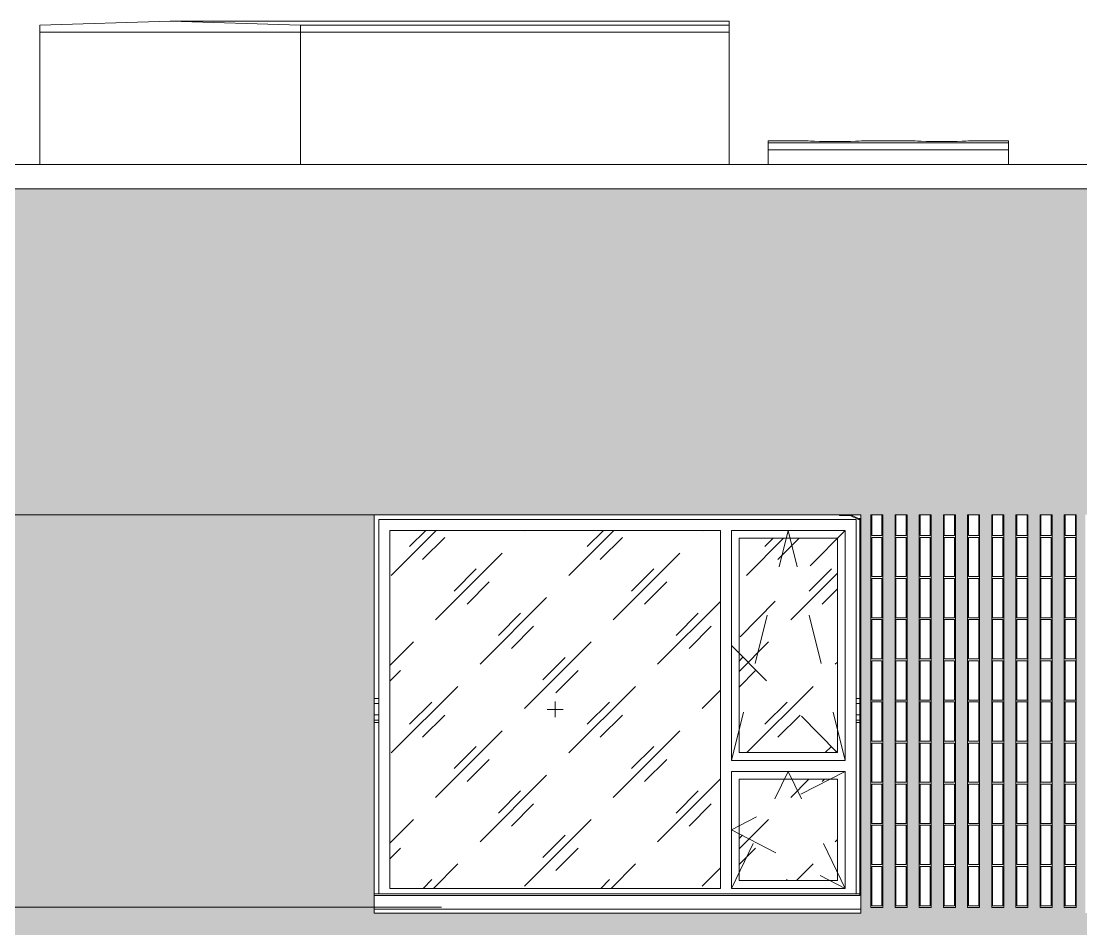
# Model space of a CAD drawing. Header units: millimetres. Extents: x 3914 to 319671, y -18248 to 19136.
# Drawn here: x 40674 to 47425, y 9062 to 14844 of the extents above; entities that cross this region are included whole.
import ezdxf

# ---------------------------------------------------------------- set-up
doc = ezdxf.new("R2010")
doc.units = ezdxf.units.MM
doc.linetypes.add('Штрих', pattern=[635, 317.5, -317.5])
for name, color, linetype, lineweight in [('A-GENM', 7, 'Continuous', 9), ('A-GLAZ', 7, 'Continuous', 9), ('A-GLAZ-1', 7, 'Continuous', 5), ('A-GLAZ-2', 7, 'Штрих', 5), ('A-ROOF', 7, 'Continuous', 9), ('A-WALL', 7, 'Continuous', 5), ('A-WALL-PATT', 7, 'Continuous', 5), ('G-ANNO-DIMS', 7, 'Continuous', 9), ('I-WALL', 7, 'Continuous', 5)]:
    doc.layers.add(name, color=color, linetype=linetype, lineweight=lineweight)
pattern_1 = [(45, (66990.3, 100), (-282.8427, 282.8427), [200, -600]), (45, (66790.3, 0), (-282.8427, 282.8427), [600, -200]), (45, (67190.3, -100), (-282.8427, 282.8427), [200, -600])]

# ---------------------------------------------------------------- blocks, each defined once
blk = doc.blocks.new('парапет - парапет-18575254-АР2_ТР1_Фасад 1-___')
at = {"layer": 'A-GENM'}
for p, q in [((-418.1, 13930), (75998.1, 13930)), ((-411, 13775.9), (75991, 13775.9))]:
    blk.add_line(p, q, dxfattribs=at)
blk = doc.blocks.new('парапет1 - парапет-18629556-АР2_ТР1_Фасад 1-___')
at = {"layer": 'A-GENM'}
for p, q in [((3730, 10529.7), (3760, 10529.7)), ((3760, 10498.5), (3730, 10498.5)), ((6800, 10529.7), (6824, 10529.7)), ((6824, 10498.5), (6800, 10498.5)), ((3730, 10424.6), (3760, 10424.6)), ((6800, 10424.6), (6824, 10424.6)), ((3730, 10392), (3760, 10392)), ((3730, 10390.5), (3760, 10390.5)), ((3730, 10376.9), (3760, 10376.9)), ((6800, 10392), (6824, 10392)), ((6800, 10390.5), (6824, 10390.5)), ((6800, 10376.9), (6824, 10376.9))]:
    blk.add_line(p, q, dxfattribs=at)
blk = doc.blocks.new('Окно_СКБ_2Ст_БезПР - ОК-21__л__3100х2500_h_-33822954-АР2_ТР1_Фасад 1-___')
at = {"layer": 'A-GLAZ-1'}
h = blk.add_hatch(dxfattribs=at)
h.set_pattern_fill('FP_27', color=256, style=0, pattern_type=2)
h.set_pattern_definition(pattern_1)
h.paths.add_polyline_path([(5185.3, 9320), (5935, 9320), (5935, 11600), (3830, 11600), (3830, 9320)], flags=0)
h = blk.add_hatch(dxfattribs=at)
h.set_pattern_fill('FP_27', color=256, style=0, pattern_type=2)
h.set_pattern_definition(pattern_1)
h.paths.add_polyline_path([(6334.5, 10185), (6680, 10185), (6680, 11550), (6055, 11550), (6055, 10185)], flags=0)
h = blk.add_hatch(dxfattribs=at)
h.set_pattern_fill('FP_27', color=256, style=0, pattern_type=2)
h.set_pattern_definition(pattern_1)
h.paths.add_polyline_path([(6680, 9370), (6680, 10015), (6055, 10015), (6055, 9370), (6334.5, 9370)], flags=0)
for p, q in [((3730, 11700), (3730, 9202.5)), ((6830, 11700), (3730, 11700)), ((6830, 9202.5), (6830, 11700)), ((3760, 9285), (3760, 11670)), ((3760, 11670), (3830, 11670)), ((3830, 11670), (5935, 11670)), ((5935, 11670), (6800, 11670)), ((6800, 11670), (6800, 9285)), ((3830, 11600), (3830, 9320)), ((3830, 11600), (5935, 11600)), ((5935, 11600), (5935, 9320)), ((6005, 10135), (6005, 11600)), ((6005, 11600), (6730, 11600)), ((6055, 11550), (6055, 10185)), ((6055, 11550), (6680, 11550)), ((6680, 10185), (6680, 11550)), ((6730, 10135), (6730, 11600)), ((4882.5, 10510), (4882.5, 10410)), ((4932.5, 10460), (4832.5, 10460)), ((6730, 10135), (6005, 10135)), ((6055, 10185), (6680, 10185)), ((6005, 9320), (6005, 10065)), ((6005, 10065), (6730, 10065)), ((6730, 9320), (6730, 10065)), ((6055, 10015), (6055, 9370)), ((6055, 10015), (6680, 10015)), ((6680, 9370), (6680, 10015)), ((3830, 9320), (5935, 9320)), ((6005, 9320), (6730, 9320)), ((6055, 9370), (6680, 9370))]:
    blk.add_line(p, q, dxfattribs=at)
at = {"layer": 'A-GLAZ-2'}
for p, q in [((6005, 10135), (6367.5, 11600)), ((6730, 11600), (6005, 10867.5)), ((6730, 10135), (6367.5, 11600)), ((6005, 10867.5), (6730, 10135)), ((6005, 9320), (6367.5, 10065)), ((6730, 10065), (6005, 9692.5)), ((6730, 9320), (6367.5, 10065)), ((6005, 9692.5), (6730, 9320))]:
    blk.add_line(p, q, dxfattribs=at)
blk = doc.blocks.new('Фахверк_Влож_Уголок - Уголок_Фахверка-25655112-АР2_ТР1_Фасад 1-___')
at = {"layer": 'A-GENM'}
for p, q in [((6824, 3270), (6830, 3270)), ((6824, 873.5), (6824, 3270))]:
    blk.add_line(p, q, dxfattribs=at)
blk = doc.blocks.new('Фахверк_Влож_Полоса верхняя - Полоса верхняя_Фахверка-V161-АР2_ТР1_Фасад 1-___')
at = {"layer": 'A-GENM'}
for p, q in [((21474, 11700), (21474, 11695)), ((21474, 11695), (21542.8, 11695)), ((21542.8, 11695), (21594, 11670)), ((21595.2, 11675), (21544, 11700)), ((21594, 11670), (21610, 11670)), ((21610, 11675), (21595.2, 11675))]:
    blk.add_line(p, q, dxfattribs=at)
blk = doc.blocks.new('WNW_Отлив - Отлив_металлический-33822956-АР2_ТР1_Фасад 1-___')
at = {"layer": 'A-GLAZ-1'}
for p, q in [((6824, 9285), (3730, 9285)), ((6824, 9275), (3730, 9275)), ((3730, 9188), (3730, 9202.5)), ((3730, 9163), (3730, 9188)), ((3730, 9188), (6830, 9188)), ((6830, 9202.5), (6830, 9188)), ((6830, 9188), (6830, 9163)), ((6830, 9163), (3730, 9163))]:
    blk.add_line(p, q, dxfattribs=at)

msp = doc.modelspace()

# ---------------------------------------------------------------- hatches: boundary and pattern name
at = {"layer": 'A-WALL-PATT'}
h = msp.add_hatch(dxfattribs=at)
h.set_pattern_fill('FP_23', color=256, style=0, pattern_type=2)
h.set_pattern_definition([(180, (95886.68, 8458.25), (-2e-14, -154), [125, -137]), (90, (95886.68, 8393.25), (-262, 2e-14), [65, -89]), (180, (95886.68, 8393.25), (-2e-14, -154), [125, -137]), (90, (95898.68, 8393.25), (-262, 2e-14), [65, -89]), (180, (96023.68, 8393.25), (-2e-14, -154), [125, -137]), (180, (96023.68, 8458.25), (-2e-14, -154), [125, -137]), (90, (95767.68, 8470.25), (-262, 2e-14), [65, -89]), (90, (96017.68, 8470.25), (-262, 2e-14), [65, -89]), (0, (95767.68, 8470.25), (0, -154), [250, -12]), (0, (95767.68, 8535.25), (0, -154), [250, -12])])
h.paths.add_polyline_path([(38833.7, 8400), (95820.7, 8400), (95820.7, 9200), (95529, 9200), (95529, 11700), (95820.7, 11700), (95820.7, 13776), (38833.7, 13774.9), (38833.7, 8533.1)], flags=0)
h.paths.add_polyline_path([(48975.8, 9163), (47453.4, 9164), (47453.4, 9200), (46023.7, 9199), (46023.7, 9163), (42923.7, 9164), (42923.7, 11700), (49553.4, 11700), (49553.4, 9163), (49057.6, 9163)], flags=0)
h.paths.add_polyline_path([(51953.7, 9163), (51953.7, 9163.3), (51203.7, 9163.3), (51203.7, 9166), (50303.7, 9167), (50303.7, 11700), (54053.7, 11700), (54053.7, 9163), (52040.3, 9163)], flags=0)
h.paths.add_polyline_path([(78233.7, 9163), (78233.7, 11700), (86603.7, 11700), (86603.7, 9163), (83503.7, 9164), (83503.7, 9200), (81853.7, 9200), (81853.7, 9166), (80953.7, 9166), (80953.7, 9163), (79047.1, 9163)], flags=0)
h.paths.add_polyline_path([(58553.7, 9163), (55703.7, 9163), (55703.7, 9166), (54803.7, 9167), (54803.7, 11700), (58553.7, 11700), (58553.7, 9164)], flags=0)
h.paths.add_polyline_path([(73063.7, 9163), (73063.7, 11700), (77183.7, 11700), (77183.7, 9166), (76283.7, 9166), (76283.7, 9163.3), (73295.9, 9163)], flags=0)
h.paths.add_polyline_path([(91853.7, 9163), (91853.7, 11700), (95483.7, 11700), (95483.7, 9166), (94703.7, 9166), (94703.7, 9163), (91879.2, 9163)], flags=0)
h.paths.add_polyline_path([(87353.7, 9163), (87353.7, 11700), (91103.7, 11700), (91103.7, 9166), (90203.7, 9166), (90203.7, 9163.3), (87745.3, 9163)], flags=0)
h.paths.add_polyline_path([(68283.4, 9163), (65603.4, 9164), (65603.4, 9200), (64023.7, 9199), (64023.7, 9163), (60803.7, 9163), (60803.7, 9166), (59903.7, 9167), (59903.7, 11700), (68283.4, 11700), (68283.4, 9164)], flags=0)
h.paths.add_polyline_path([(70526.4, 9166), (69403.7, 9167), (69403.7, 11700), (72203.7, 11700), (72203.7, 9166), (71303.7, 9166)], flags=0)
h.paths.add_polyline_path([(61923.4, 9236.4), (61923.7, 9236.4), (61923.4, 9312.1)], flags=0)
h.paths.add_polyline_path([(61923.4, 9389.1), (61923.7, 9389.1), (61923.4, 9466)], flags=0)
h.paths.add_polyline_path([(61923.6, 9543), (61923.7, 9543), (61923.4, 9543)], flags=0)
h.paths.add_polyline_path([(61923.6, 9851), (61923.7, 9851), (61923.4, 9851)], flags=0)
h.paths.add_polyline_path([(61923.4, 10004.8), (61923.7, 10004.8), (61923.4, 10081.9)], flags=0)
h.paths.add_polyline_path([(61923.4, 10312.9), (61923.7, 10312.9), (61923.4, 10390.1)], flags=0)
h.paths.add_polyline_path([(61923.5, 10620.5), (61923.7, 10620.5), (61923.4, 10620.5)], flags=0)
h.paths.add_polyline_path([(61923.4, 10775.1), (61923.7, 10775.1), (61923.4, 10852.1)], flags=0)
h.paths.add_polyline_path([(61923.4, 11235.1), (61923.7, 11235.1), (61923.4, 11312.1)], flags=0)
h.paths.add_polyline_path([(61923.4, 11389.1), (61923.7, 11389.1), (61923.4, 11466.1)], flags=0)
h.paths.add_polyline_path([(61923.4, 11543.1), (61923.7, 11543.1), (61923.4, 11543.1)], flags=0)
h = msp.add_hatch(dxfattribs=at)
h.set_pattern_fill('FP_32', color=256, style=0, pattern_type=2)
h.set_pattern_definition([(270, (49251.61, 61218.13), (154, 9e-15), [125, -137]), (180, (49316.61, 61218.13), (-3e-14, -262), [65, -89]), (270, (49316.61, 61218.13), (154, 9e-15), [125, -137]), (180, (49316.61, 61230.13), (-3e-14, -262), [65, -89]), (270, (49316.61, 61355.13), (154, 9e-15), [125, -137]), (270, (49251.61, 61355.13), (154, 9e-15), [125, -137]), (180, (49239.61, 61099.13), (-3e-14, -262), [65, -89]), (180, (49239.61, 61349.13), (-3e-14, -262), [65, -89]), (90, (49239.61, 61099.13), (154, -9e-15), [250, -12]), (90, (49174.61, 61099.13), (154, -9e-15), [250, -12])])
h.paths.add_polyline_path([(46023.7, 9200), (46087.1, 9200), (46087.1, 11700), (46023.7, 11700), (46023.7, 9202.5)], flags=0)
h.paths.add_polyline_path([(46164.1, 9200), (46241.1, 9200), (46241.1, 11700), (46164.1, 11700), (46164.1, 9202.5)], flags=0)
h.paths.add_polyline_path([(46318.1, 9200), (46395.1, 9200), (46395.1, 11700), (46318.1, 11700), (46318.1, 9202.5)], flags=0)
h.paths.add_polyline_path([(46472.1, 9200), (46549.1, 9200), (46549.1, 11700), (46472.1, 11700), (46472.1, 9202.5)], flags=0)
h.paths.add_polyline_path([(46626.1, 9200), (46703.1, 9200), (46703.1, 11700), (46626.1, 11700), (46626.1, 9202.5)], flags=0)
h.paths.add_polyline_path([(65603.4, 9200), (65603.4, 11700), (65570.6, 11700), (65570.6, 9200)], flags=0)
h.paths.add_polyline_path([(65493.6, 9200), (65493.6, 11700), (65416.6, 11700), (65416.6, 9200)], flags=0)
h.paths.add_polyline_path([(65262.6, 9200), (65339.6, 9200), (65339.6, 11700), (65262.6, 11700), (65262.6, 9202.5)], flags=0)
h.paths.add_polyline_path([(65185.6, 9200), (65185.6, 11700), (65108.6, 11700), (65108.6, 9200)], flags=0)
h.paths.add_polyline_path([(65031.6, 9200), (65031.6, 11700), (64954.6, 11700), (64954.6, 9200)], flags=0)
h.paths.add_polyline_path([(95820.7, 9200), (95820.7, 11700), (95760, 11700), (95760, 9200)], flags=0)
h.paths.add_polyline_path([(95606, 9200), (95683, 9200), (95683, 11700), (95606, 11700), (95606, 9315.3)], flags=0)
h.paths.add_polyline_path([(64877.6, 9200), (64877.6, 11700), (64800.6, 11700), (64800.6, 9200)], flags=0)
h.paths.add_polyline_path([(64723.6, 9200), (64723.6, 11700), (64646.6, 11700), (64646.6, 9200)], flags=0)
h.paths.add_polyline_path([(64569.6, 9200), (64569.6, 11700), (64492.6, 11700), (64492.6, 9200)], flags=0)
h.paths.add_polyline_path([(64338.6, 9200), (64415.6, 9200), (64415.6, 11700), (64338.6, 11700), (64338.6, 9202.5)], flags=0)
h.paths.add_polyline_path([(46780.1, 9200), (46857.1, 9200), (46857.1, 11700), (46780.1, 11700), (46780.1, 9315.3)], flags=0)
h.paths.add_polyline_path([(46934.1, 9200), (47011.1, 9200), (47011.1, 11700), (46934.1, 11700), (46934.1, 9315.3)], flags=0)
h.paths.add_polyline_path([(47088.1, 9200), (47165.1, 9200), (47165.1, 11700), (47088.1, 11700), (47088.1, 9315.3)], flags=0)
h.paths.add_polyline_path([(47242.1, 9200), (47319.1, 9200), (47319.1, 11700), (47242.1, 11700), (47242.1, 9315.3)], flags=0)
h.paths.add_polyline_path([(64023.7, 9200), (64107.6, 9200), (64107.6, 11700), (64023.7, 11700), (64023.7, 9202.5)], flags=0)
h.paths.add_polyline_path([(47396.1, 9200), (47453.4, 9200), (47453.4, 11700), (47396.1, 11700), (47396.1, 9300.2)], flags=0)
h.paths.add_polyline_path([(64261.6, 9200), (64261.6, 11700), (64184.6, 11700), (64184.6, 9200)], flags=0)
h.paths.add_polyline_path([(81853.7, 9200), (81970.4, 9200), (81970.4, 11700), (81853.7, 11700), (81853.7, 9202.5)], flags=0)
h.paths.add_polyline_path([(82047.4, 9200), (82124.4, 9200), (82124.4, 11700), (82047.4, 11700), (82047.4, 9315.3)], flags=0)
h.paths.add_polyline_path([(82201.4, 9200), (82278.4, 9200), (82278.4, 11700), (82201.4, 11700), (82201.4, 9315.3)], flags=0)
h.paths.add_polyline_path([(82355.4, 9200), (82432.4, 9200), (82432.4, 11700), (82355.4, 11700), (82355.4, 9315.3)], flags=0)
h.paths.add_polyline_path([(82509.4, 9200), (82586.4, 9200), (82586.4, 11700), (82509.4, 11700), (82509.4, 9315.3)], flags=0)
h.paths.add_polyline_path([(82663.4, 9200), (82740.4, 9200), (82740.4, 11700), (82663.4, 11700), (82663.4, 9315.3)], flags=0)
h.paths.add_polyline_path([(82817.4, 9200), (82894.4, 9200), (82894.4, 11700), (82817.4, 11700), (82817.4, 9202.5)], flags=0)
h.paths.add_polyline_path([(82971.4, 9200), (83048.4, 9200), (83048.4, 11700), (82971.4, 11700), (82971.4, 9202.5)], flags=0)
h.paths.add_polyline_path([(83125.4, 9200), (83202.4, 9200), (83202.4, 11700), (83125.4, 11700), (83125.4, 9202.5)], flags=0)
h.paths.add_polyline_path([(83279.4, 9200), (83356.4, 9200), (83356.4, 11700), (83279.4, 11700), (83279.4, 9202.5)], flags=0)
h.paths.add_polyline_path([(83433.4, 9200), (83503.7, 9200), (83503.7, 11700), (83433.4, 11700), (83433.4, 9202.5)], flags=0)
h = msp.add_hatch(dxfattribs=at)
h.set_pattern_fill('FP_37', color=256, style=0, pattern_type=2)
h.set_pattern_definition([(270, (49250, 11162.63), (154, 9e-15), [125, -137]), (180, (49315, 11162.63), (-3e-14, -262), [65, -89]), (270, (49315, 11162.63), (154, 9e-15), [125, -137]), (180, (49315, 11174.63), (-3e-14, -262), [65, -89]), (270, (49315, 11299.63), (154, 9e-15), [125, -137]), (270, (49250, 11299.63), (154, 9e-15), [125, -137]), (180, (49238, 11043.63), (-3e-14, -262), [65, -89]), (180, (49238, 11293.63), (-3e-14, -262), [65, -89]), (90, (49238, 11043.63), (154, -9e-15), [250, -12]), (90, (49173, 11043.63), (154, -9e-15), [250, -12])])
h.paths.add_polyline_path([(46318.1, 9199), (46318.1, 11700), (46241.1, 11700), (46241.1, 9199)], flags=0)
h.paths.add_polyline_path([(46472.1, 9199), (46472.1, 11700), (46395.1, 11700), (46395.1, 9199)], flags=0)
h.paths.add_polyline_path([(46626.1, 9199), (46626.1, 11700), (46549.1, 11700), (46549.1, 9199)], flags=0)
h.paths.add_polyline_path([(46164.1, 9199), (46164.1, 11700), (46087.1, 11700), (46087.1, 9199)], flags=0)
h.paths.add_polyline_path([(47396.1, 9199), (47396.1, 11700), (47319.1, 11700), (47319.1, 9199)], flags=0)
h.paths.add_polyline_path([(47242.1, 9199), (47242.1, 11700), (47165.1, 11700), (47165.1, 9199)], flags=0)
h.paths.add_polyline_path([(46934.1, 9199), (46934.1, 11700), (46857.1, 11700), (46857.1, 9199)], flags=0)
h.paths.add_polyline_path([(46780.1, 9199), (46780.1, 11700), (46703.1, 11700), (46703.1, 9199)], flags=0)
h.paths.add_polyline_path([(47088.1, 9199), (47088.1, 11700), (47011.1, 11700), (47011.1, 9199)], flags=0)

# ---------------------------------------------------------------- linework, layer by layer
at = {"layer": 'A-ROOF'}
for p, q in [((41623.7, 14843.9), (40793.7, 14819)), ((40793.7, 14819), (40793.7, 14775)), ((42453.7, 14819), (41623.7, 14843.9)), ((45183.7, 14843.9), (41623.7, 14843.9)), ((42453.7, 14819), (42453.7, 14775)), ((45183.7, 14819), (42453.7, 14819)), ((45183.7, 14843.9), (45183.7, 14775)), ((40793.7, 14775), (45183.7, 14775)), ((45433.7, 14025), (45433.7, 14082.2)), ((45683.7, 14082.2), (45433.7, 14082.2)), ((46963.7, 14069), (45433.7, 14069)), ((46363.7, 14082.2), (46033.7, 14082.2)), ((46963.7, 14082.2), (46713.7, 14082.2)), ((46963.7, 14025), (46963.7, 14082.2)), ((45433.7, 14025), (46963.7, 14025))]:
    msp.add_line(p, q, dxfattribs=at)
at = {"layer": 'A-ROOF', "flags": 128}
for points in [[(46033.7, 14082.2), (46028.6, 14080.9), (46013.6, 14079.8), (45989.6, 14078.7), (45958.1, 14077.9), (45920.7, 14077.3), (45879.7, 14077), (45837.6, 14077), (45796.6, 14077.3), (45759.2, 14077.9), (45727.7, 14078.7), (45703.7, 14079.8), (45688.7, 14080.9), (45683.7, 14082.2)], [(46713.7, 14082.2), (46708.6, 14080.9), (46693.6, 14079.8), (46669.6, 14078.7), (46638.1, 14077.9), (46600.7, 14077.3), (46559.7, 14077), (46517.6, 14077), (46476.6, 14077.3), (46439.2, 14077.9), (46407.7, 14078.7), (46383.7, 14079.8), (46368.7, 14080.9), (46363.7, 14082.2)]]:
    msp.add_lwpolyline(points, dxfattribs=at)
at = {"layer": 'A-WALL'}
for p, q in [((40793.7, 13930), (40793.7, 14775)), ((42453.7, 13930), (42453.7, 14775)), ((45183.7, 13930), (45183.7, 14775)), ((45433.7, 13930), (45433.7, 14025)), ((46963.7, 13930), (46963.7, 14025)), ((42923.7, 9202.5), (42923.7, 11700)), ((42923.7, 11700), (46023.7, 11700)), ((46023.7, 11700), (46023.7, 9202.5))]:
    msp.add_line(p, q, dxfattribs=at)
at = {"layer": 'G-ANNO-DIMS'}
for p, q in [((45563.8, 11700), (38299.4, 11700)), ((43131.5, 9200), (36308.2, 9200)), ((43351.6, 9200), (43131.5, 9200))]:
    msp.add_line(p, q, dxfattribs=at)
at = {"layer": 'I-WALL'}
for p, q in [((46164.1, 11700), (46087.1, 11700)), ((46087.1, 11700), (46087.1, 9199)), ((46164.1, 9199), (46164.1, 11700)), ((46318.1, 11700), (46241.1, 11700)), ((46241.1, 11700), (46241.1, 9199)), ((46318.1, 9199), (46318.1, 11700)), ((46472.1, 11700), (46395.1, 11700)), ((46395.1, 11700), (46395.1, 9199)), ((46472.1, 9199), (46472.1, 11700)), ((46626.1, 11700), (46549.1, 11700)), ((46549.1, 11700), (46549.1, 9199)), ((46626.1, 9199), (46626.1, 11700)), ((46780.1, 11700), (46703.1, 11700)), ((46703.1, 11700), (46703.1, 9199)), ((46780.1, 9199), (46780.1, 11700)), ((46934.1, 11700), (46857.1, 11700)), ((46857.1, 11700), (46857.1, 9199)), ((46934.1, 9199), (46934.1, 11700)), ((47088.1, 11700), (47011.1, 11700)), ((47011.1, 11700), (47011.1, 9199)), ((47088.1, 9199), (47088.1, 11700)), ((47242.1, 11700), (47165.1, 11700)), ((47165.1, 11700), (47165.1, 9199)), ((47242.1, 9199), (47242.1, 11700)), ((47396.1, 11700), (47319.1, 11700)), ((47319.1, 11700), (47319.1, 9199)), ((47396.1, 9199), (47396.1, 11700)), ((46087.1, 9199), (46164.1, 9199)), ((46241.1, 9199), (46318.1, 9199)), ((46395.1, 9199), (46472.1, 9199)), ((46549.1, 9199), (46626.1, 9199)), ((46703.1, 9199), (46780.1, 9199)), ((46857.1, 9199), (46934.1, 9199)), ((47011.1, 9199), (47088.1, 9199)), ((47165.1, 9199), (47242.1, 9199)), ((47319.1, 9199), (47396.1, 9199))]:
    msp.add_line(p, q, dxfattribs=at)

# ---------------------------------------------------------------- block references
at = {"layer": 'A-GENM'}
for name, p in [('парапет - парапет-18575254-АР2_ТР1_Фасад 1-___', (39193.7, 0)), ('Фахверк_Влож_Полоса верхняя - Полоса верхняя_Фахверка-V161-АР2_ТР1_Фасад 1-___', (24413.7, 0)), ('Фахверк_Влож_Уголок - Уголок_Фахверка-25655112-АР2_ТР1_Фасад 1-___', (39193.7, 8400)), ('парапет1 - парапет-18629556-АР2_ТР1_Фасад 1-___', (39193.7, 0))]:
    msp.add_blockref(name, p, dxfattribs=at)
at = {"layer": 'A-GLAZ'}
for name in ['Окно_СКБ_2Ст_БезПР - ОК-21__л__3100х2500_h_-33822954-АР2_ТР1_Фасад 1-___', 'WNW_Отлив - Отлив_металлический-33822956-АР2_ТР1_Фасад 1-___']:
    msp.add_blockref(name, (39193.7, 0), dxfattribs=at)

doc.saveas('drawing.dxf')
